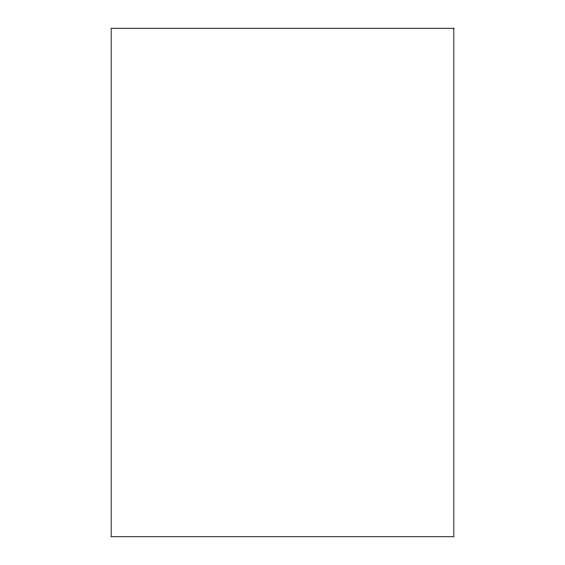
<?xml version="1.0" encoding="UTF-8"?>
<svg xmlns="http://www.w3.org/2000/svg" width="565" height="565" viewBox="0 0 565 565"><rect width="100%" height="100%" fill="white"/><g stroke="black" fill="none" stroke-linecap="round" stroke-linejoin="round"><path stroke-width="0.85" d="M453.836 28.25L111.164 28.25L111.164 536.75L453.836 536.75L453.836 28.25"/></g></svg>
